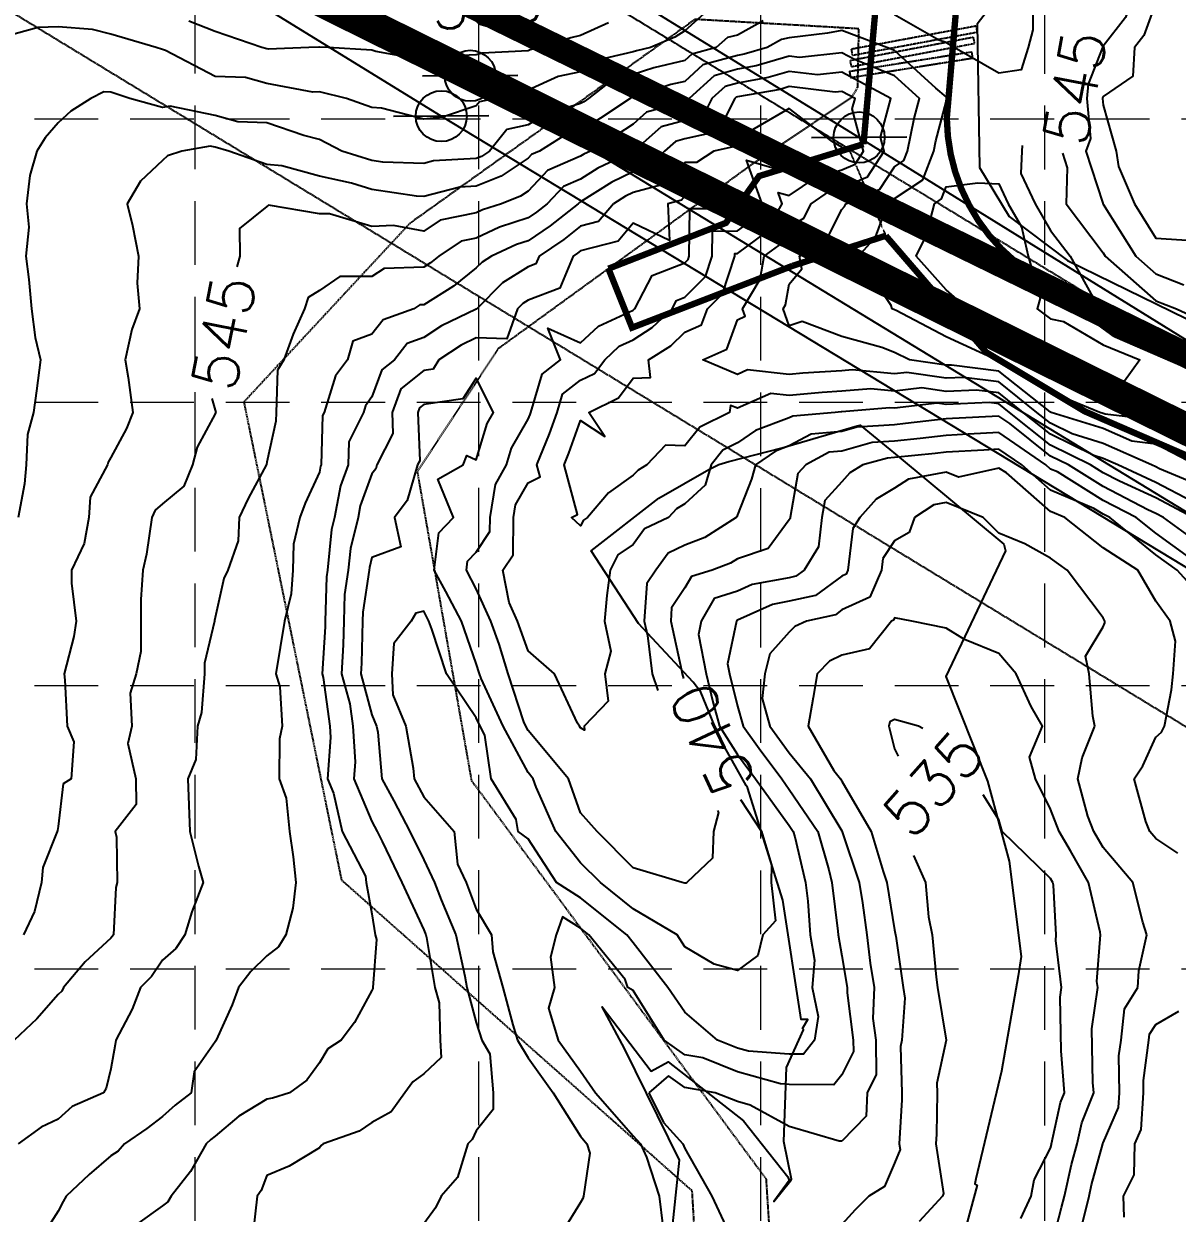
# Model space of a CAD drawing. Header units: inches. Extents: x 8135 to 11700, y -938 to 4760.
# Drawn here: x 8975.4 to 9337.4, y 2723.6 to 3096.9 of the extents above; entities that cross this region are included whole.
import ezdxf
from ezdxf.enums import TextEntityAlignment as Align

# ---------------------------------------------------------------- set-up
doc = ezdxf.new("R2010")
doc.units = ezdxf.units.IN
doc.header["$MEASUREMENT"] = 0
for name, pattern in [('DASHED', [0.75, 0.5, -0.25]), ('DOT2', [0.125, 0, -0.125]), ('HIDDEN', [0.375, 0.25, -0.125]), ('HIDDEN2', [0.1875, 0.125, -0.0625])]:
    doc.linetypes.add(name, pattern=pattern)
for name, color, linetype in [('537-CONTOUR', 6, 'Continuous'), ('EC', 35, 'DASHED'), ('ESMT 982-701', 7, 'HIDDEN'), ('EXCAVATION-LIMITS-W&M', 3, 'DOT2'), ('FINAL-REMEDIATION-2-27-07', 31, 'HIDDEN2'), ('freeze', 7, 'Continuous'), ('GRID', 254, 'HIDDEN'), ('LIMITS OF DISTURBANCE', 1, 'HIDDEN'), ('XCONC', 8, 'Continuous'), ('XELEC', 7, 'DASHED'), ('XEOW', 8, 'HIDDEN'), ('XRCP', 8, 'HIDDEN2')]:
    doc.layers.add(name, color=color, linetype=linetype)
doc.styles.add('Style-simple', font='simple.shx')

# ---------------------------------------------------------------- blocks, each defined once
blk = doc.blocks.new('pp')
at = {"linetype": 'Continuous'}
blk.add_line((1.871, 0), (-1.871, 0), dxfattribs=at)
blk.add_circle((0, 0), 1, dxfattribs=at)

msp = doc.modelspace()

# ---------------------------------------------------------------- linework, layer by layer
at = {"layer": '537-CONTOUR', "elevation": 537, "flags": 128}
msp.add_lwpolyline([(9178.58, 2715.28), (9181.22, 2740.24), (9163.92, 2775.25), (9156.92, 2788.41), (9172.27, 2768.13), (9177.67, 2771.07), (9201.25, 2752.59), (9215.21, 2735.01), (9215.6, 2733.84), (9210.77, 2727.23), (9216.09, 2733.73), (9216.4, 2734.25), (9213.96, 2746.09), (9214.8, 2769.37), (9220.16, 2781.13), (9219.8, 2781.61), (9221.5, 2784.41), (9219.34, 2784.42), (9213.63, 2821.88), (9202.56, 2857.18), (9202.08, 2857.82), (9193.91, 2872.57), (9187.85, 2887.08), (9185.47, 2890.3), (9168.3, 2908.68), (9153.5, 2931.47), (9174.72, 2947.98), (9190.38, 2956.96), (9193.54, 2958.59), (9196.68, 2959.54), (9213.46, 2963.83), (9236.98, 2970.74), (9237.87, 2970.94), (9250.14, 2960.85), (9283.01, 2933.58), (9283.53, 2931.42), (9264.78, 2891.99), (9277.83, 2859.14), (9284.72, 2834.05), (9288.48, 2804.19), (9287.47, 2798.05), (9282.23, 2768.19), (9274.26, 2734.35), (9273.93, 2732.78), (9274.68, 2732.35), (9262.36, 2687.06)], dxfattribs=at)
at = {"layer": 'EC', "color": 35, "linetype": 'Continuous'}
for p, q in [((9261.02, 2945.87, 537), (9254.97, 2941.91, 537)), ((9264.92, 2946.58, 537), (9261.02, 2945.87, 537)), ((9276.47, 2941.91, 537), (9264.92, 2946.58, 537)), ((9254.97, 2941.91, 537), (9253.25, 2937.26, 537)), ((9281.42, 2936.96, 537), (9276.47, 2941.91, 537)), ((9248.67, 2934.6, 537), (9245, 2929.09, 537)), ((9253.25, 2937.26, 537), (9248.67, 2934.6, 537)), ((9289.55, 2933.66, 537), (9281.42, 2936.96, 537)), ((9297.67, 2929.14, 537), (9289.55, 2933.66, 537)), ((9245, 2929.09, 537), (9244.58, 2925.41, 537)), ((9302.92, 2925.41, 537), (9297.67, 2929.14, 537)), ((9244.58, 2925.41, 537), (9240.94, 2916.91, 537)), ((9314.17, 2910.41, 537), (9302.92, 2925.41, 537)), ((9240.94, 2916.91, 537), (9232.17, 2912.91, 537)), ((9232.17, 2912.91, 537), (9230.12, 2911.4, 537)), ((9221.06, 2909.41, 537), (9217.41, 2907.67, 537)), ((9230.12, 2911.4, 537), (9221.06, 2909.41, 537)), ((9314.76, 2909.41, 537), (9314.17, 2910.41, 537)), ((9314.17, 2907.64, 537), (9314.74, 2908.85, 537)), ((9314.74, 2908.85, 537), (9314.76, 2909.41, 537)), ((9215.67, 2905.89, 537), (9209.53, 2899.15, 537)), ((9217.41, 2907.67, 537), (9215.67, 2905.89, 537)), ((9308.67, 2898.41, 537), (9314.17, 2907.64, 537)), ((9209.53, 2899.15, 537), (9208, 2892.91, 537)), ((9309.83, 2892.91, 537), (9308.67, 2898.41, 537)), ((9208, 2892.91, 537), (9207.14, 2885.08, 537)), ((9310.95, 2879.63, 537), (9309.83, 2892.91, 537)), ((9207.14, 2885.08, 537), (9209.56, 2876.41, 537)), ((9311.58, 2876.41, 537), (9310.95, 2879.63, 537)), ((9209.56, 2876.41, 537), (9215.67, 2868.05, 537)), ((9307.55, 2866.53, 537), (9311.58, 2876.41, 537)), ((9215.67, 2868.05, 537), (9222.33, 2859.91, 537)), ((9306.25, 2859.91, 537), (9307.55, 2866.53, 537)), ((9222.33, 2859.91, 537), (9232.17, 2843.57, 537)), ((9309.38, 2848.2, 537), (9306.25, 2859.91, 537)), ((9311.24, 2843.41, 537), (9309.38, 2848.2, 537)), ((9232.17, 2843.57, 537), (9232.27, 2843.41, 537)), ((9232.27, 2843.41, 537), (9232.3, 2843.29, 537)), ((9232.3, 2843.29, 537), (9237.56, 2827.41, 537)), ((9314.17, 2838.39, 537), (9311.24, 2843.41, 537)), ((9323.53, 2827.41, 537), (9314.17, 2838.39, 537)), ((9237.56, 2827.41, 537), (9238.61, 2820.98, 537)), ((9326.66, 2814.93, 537), (9323.53, 2827.41, 537)), ((9238.61, 2820.98, 537), (9239.98, 2810.91, 537)), ((9327.9, 2810.91, 537), (9326.66, 2814.93, 537)), ((9239.98, 2810.91, 537), (9241.04, 2802.05, 537)), ((9325.41, 2799.67, 537), (9327.9, 2810.91, 537)), ((9241.04, 2802.05, 537), (9242.33, 2794.41, 537)), ((9325.05, 2794.41, 537), (9325.41, 2799.67, 537)), ((9242.33, 2794.41, 537), (9241.93, 2784.66, 537)), ((9320.88, 2787.7, 537), (9325.05, 2794.41, 537)), ((9241.93, 2784.66, 537), (9242.8, 2777.91, 537)), ((9319.79, 2777.91, 537), (9320.88, 2787.7, 537)), ((9242.8, 2777.91, 537), (9242.98, 2767.1, 537)), ((9319.11, 2772.98, 537), (9319.79, 2777.91, 537)), ((9319.32, 2761.41, 537), (9319.11, 2772.98, 537)), ((9177.72, 2766.69, 537), (9171.62, 2761.41, 537)), ((9182.92, 2763.05, 537), (9177.72, 2766.69, 537)), ((9242.98, 2767.1, 537), (9240.15, 2761.41, 537)), ((9192.35, 2761.41, 537), (9182.92, 2763.05, 537)), ((9171.62, 2761.41, 537), (9176.15, 2752.08, 537)), ((9199.42, 2758.67, 537), (9192.35, 2761.41, 537)), ((9203.4, 2757.49, 537), (9199.42, 2758.67, 537)), ((9240.15, 2761.41, 537), (9239.76, 2754.06, 537)), ((9318.99, 2756.74, 537), (9319.32, 2761.41, 537)), ((9215.67, 2750.79, 537), (9203.4, 2757.49, 537)), ((9314.17, 2745.64, 537), (9318.99, 2756.74, 537)), ((9176.15, 2752.08, 537), (9182.26, 2745.41, 537)), ((9239.76, 2754.06, 537), (9232.17, 2746.23, 537)), ((9231.32, 2746.24, 537), (9215.67, 2750.79, 537)), ((9182.26, 2745.41, 537), (9182.92, 2743.94, 537)), ((9182.92, 2743.94, 537), (9191.34, 2728.91, 537)), ((9232.17, 2746.23, 537), (9231.32, 2746.24, 537)), ((9310.57, 2732.51, 537), (9314.09, 2745.41, 537)), ((9314.09, 2745.41, 537), (9314.11, 2745.47, 537)), ((9314.11, 2745.47, 537), (9314.17, 2745.64, 537)), ((9309.76, 2728.91, 537), (9310.57, 2732.51, 537)), ((9191.34, 2728.91, 537), (9198.8, 2713.03, 537)), ((9307.39, 2719.2, 537), (9309.76, 2728.91, 537))]:
    msp.add_line(p, q, dxfattribs=at)
at = {"layer": 'EC', "color": 35, "linetype": 'Continuous', "flags": 128}
for points, elevation in [([(9338.15, 3122.41), (9336.01, 3117), (9330.67, 3115.57), (9326.43, 3110.15), (9323.78, 3105.91), (9321.23, 3098.86), (9314.17, 3089.8), (9313.99, 3089.6), (9313.99, 3089.41), (9309.49, 3077.96), (9309.11, 3073.41), (9310.26, 3060.82), (9308.7, 3056.91), (9314.06, 3040.52), (9314.06, 3040.41), (9314.17, 3040.26), (9324.44, 3023.91), (9330.67, 3018.41), (9339.48, 3014.97)], 544), ([(9292.16, 3105.91), (9292.16, 3095.01), (9290.66, 3089.41), (9288.49, 3082.45), (9281.42, 3081.41), (9267.44, 3089.41), (9264.92, 3091.04), (9262.6, 3091.77), (9248.67, 3099.64)], 547), ([(9344.47, 3108.4), (9335.14, 3105.91), (9333, 3103.55), (9330.67, 3103.55), (9326.92, 3093.17), (9323.99, 3089.41), (9323.48, 3080.39), (9314.17, 3074.04), (9313.99, 3073.59), (9313.98, 3073.41), (9314.17, 3071.28), (9318.3, 3056.91), (9318.96, 3052.12), (9324.07, 3040.41), (9330.67, 3029.63), (9342.08, 3028.83)], 543), ([(9188.89, 3099.94), (9182.92, 3094.68), (9179.69, 3092.69), (9172.09, 3089.41), (9167.7, 3088.4), (9166.67, 3088.07), (9154.48, 3085.24), (9150.17, 3081.83), (9143.1, 3080.27), (9133.67, 3076.01), (9131.17, 3075.88), (9123.33, 3073.41), (9118.45, 3072.37), (9117.42, 3071.08), (9106.77, 3067.57), (9100.92, 3066.94), (9087.67, 3070.37), (9084.67, 3070.59), (9076.71, 3073.41), (9068.17, 3075.52), (9066.09, 3075.43), (9051.67, 3078.09), (9045.02, 3079.96), (9035.42, 3080.31), (9019.91, 3088.45), (9018.92, 3088.84), (9016.89, 3089.41), (9002.67, 3093.58), (8996.99, 3095.09), (8986.17, 3095.91), (8979.87, 3095.72), (8969.67, 3092.83)], 548), ([(9207.43, 3097.78), (9199.42, 3093.31), (9196.26, 3092.58), (9192.67, 3089.41), (9185.08, 3087.32), (9182.92, 3085.34), (9173.1, 3083.08), (9166.67, 3080.99), (9160.37, 3079.52), (9152.66, 3073.41), (9151.16, 3072.42), (9150.17, 3071.81), (9138.77, 3068.32), (9133.67, 3065.16), (9126.95, 3063.73), (9121.56, 3056.91), (9119.08, 3055.23), (9117.42, 3054.58), (9104.03, 3053.81), (9100.92, 3052.99), (9088.05, 3053.48), (9084.67, 3053.99), (9075.25, 3056.91), (9068.17, 3060.54), (9063.29, 3061.8), (9051.67, 3065.83), (9042.6, 3066.12), (9035.42, 3068.11), (9021.32, 3071.02), (9018.92, 3070.61), (9008.63, 3073.41), (9002.67, 3075.37), (9000.54, 3075.48), (8996.42, 3073.41), (8990.13, 3069.45), (8986.17, 3065.79), (8982.05, 3061.04), (8979.51, 3056.91), (8977.31, 3049.28), (8976.27, 3040.41), (8977.01, 3033.08), (8976.07, 3023.91), (8976.97, 3016.62), (8977.75, 3007.41), (8978.93, 2998.43), (8980.67, 2991.41), (8979.41, 2981.67), (8978.39, 2974.91), (8976.57, 2968.01), (8976.12, 2958.41), (8975.57, 2952.52), (8973.59, 2941.91)], 547), ([(9346.92, 2966.66), (9335.69, 2969.82), (9330.67, 2972.45), (9314.77, 2974.32), (9314.17, 2974.58), (9313.1, 2974.91), (9297.67, 2981.25), (9281.89, 2990.93), (9281.42, 2991.31), (9280.61, 2991.41), (9264.92, 2998.66), (9249.22, 3006.88), (9248.67, 3007.14), (9247.99, 3007.41), (9247.61, 3008.47), (9237.43, 3023.91), (9242.69, 3029.89), (9246.56, 3040.41), (9248.05, 3041.04), (9248.67, 3042), (9257.54, 3047.91), (9261.05, 3056.91), (9261.7, 3060.18), (9264.92, 3072.42), (9266.02, 3072.31), (9265.86, 3073.41), (9264.92, 3073.92), (9261.67, 3076.61), (9248.67, 3088.46), (9246.32, 3089.41), (9232.17, 3094.76), (9227.66, 3093.93), (9215.67, 3092.44), (9213.2, 3091.93), (9208.69, 3089.41), (9201.55, 3087.31), (9199.42, 3086.94), (9188.56, 3083.94), (9182.92, 3078.79), (9178.5, 3077.77), (9166.67, 3073.91), (9166.26, 3073.81), (9165.76, 3073.41), (9156.37, 3067.22), (9150.17, 3063.39), (9145.21, 3061.87), (9137.21, 3056.91), (9134.73, 3055.86), (9133.67, 3054.73), (9125.21, 3049), (9117.42, 3045.94), (9112.2, 3045.64), (9100.92, 3042.68), (9098.6, 3042.77), (9084.67, 3044.88), (9078.21, 3046.88), (9068.17, 3049.07), (9056.33, 3052.26), (9051.67, 3052.75), (9039.76, 3056.91), (9035.42, 3058.11), (9033.91, 3058.42), (9025, 3056.91), (9020.44, 3055.39), (9018.92, 3053.95), (9011.99, 3047.45), (9007.86, 3040.41), (9009.45, 3033.54), (9011.34, 3023.91), (9010.97, 3015.48), (9011.74, 3007.41), (9009.31, 3000.88), (9007.16, 2991.41), (9008.09, 2985.91), (9009.64, 2974.91), (9007.67, 2969.83), (9002.67, 2960.77), (9001.84, 2959.25), (9001.66, 2958.41), (8996.24, 2948.35), (8995.83, 2941.91), (8994.35, 2933.73), (8990.35, 2925.41), (8990.35, 2921.36), (8991.8, 2909.41), (8991.06, 2904.53), (8988.08, 2892.91), (8988.21, 2890.88), (8988.96, 2876.41), (8991.05, 2871.54), (8990.2, 2859.91), (8987.78, 2858.31), (8986.17, 2844.91), (8985.94, 2843.65), (8985.84, 2843.41), (8981.39, 2832.05), (8980.94, 2827.41), (8978.77, 2818.31), (8975.28, 2810.91)], 546), ([(9158.95, 3097.14), (9150.17, 3093.15), (9147.12, 3092.46), (9137.45, 3089.41), (9134.37, 3088.73), (9133.67, 3088.42), (9119.22, 3087.65), (9117.42, 3087.08), (9103.98, 3086.45), (9100.92, 3085.41), (9085.92, 3088.18), (9084.67, 3088.53), (9070.92, 3089.41), (9068.17, 3089.53), (9068.04, 3089.55), (9064.87, 3089.41), (9052.23, 3088.87), (9051.67, 3088.97), (9050.13, 3089.41), (9035.42, 3094.43), (9027.17, 3097.66)], 549), ([(9343.22, 2958.41), (9330.67, 2964.98), (9323.23, 2965.86), (9314.17, 2969.87), (9297.83, 2974.91), (9297.67, 2974.97), (9297.52, 2975.07), (9281.42, 2987.88), (9266.57, 2989.76), (9264.92, 2989.69), (9253.36, 2991.41), (9248.67, 2993.7), (9244.72, 2995.24), (9232.17, 2998.77), (9219.73, 3003.48), (9215.67, 3002.08), (9213.76, 3007.41), (9214.47, 3008.63), (9215.67, 3015.14), (9219.63, 3019.96), (9218.86, 3023.91), (9227.21, 3028.87), (9232.17, 3038.55), (9233.04, 3039.54), (9233.36, 3040.41), (9244.13, 3044.96), (9248.67, 3051.94), (9251.63, 3053.91), (9252.8, 3056.91), (9254.85, 3067.14), (9256.5, 3073.41), (9248.67, 3080.54), (9236.09, 3085.61), (9232.17, 3087.72), (9218.87, 3086.31), (9215.67, 3086.69), (9205.29, 3083.64), (9199.42, 3082.6), (9192.04, 3080.57), (9184.22, 3073.41), (9183.78, 3072.55), (9182.92, 3072.36), (9170.88, 3069.14), (9166.67, 3065.38), (9161.57, 3062.01), (9153.31, 3056.91), (9151.18, 3055.91), (9150.17, 3055.27), (9139.74, 3050.84), (9133.67, 3044.35), (9131.34, 3042.78), (9125.33, 3040.41), (9119.35, 3038.46), (9117.42, 3037.55), (9106.07, 3035.26), (9100.92, 3031.77), (9091.47, 3033.51), (9084.67, 3033.22), (9071.39, 3037.19), (9068.17, 3037.19), (9052.16, 3039.92), (9051.67, 3039.52), (9043.06, 3032.66), (9043.19, 3023.91), (9042.25, 3020.56)], 545), ([(9346.92, 2950.88), (9331.88, 2957.19), (9330.67, 2957.83), (9329.4, 2958.41), (9314.17, 2965.15), (9304.42, 2968.16), (9297.67, 2971.51), (9293.41, 2974.91), (9281.42, 2984.45), (9270.5, 2985.83), (9264.92, 2985.6), (9252.6, 2987.43), (9248.67, 2986.96), (9235.37, 2988.22), (9232.17, 2987.94), (9219.91, 2987.18), (9215.67, 2986.79), (9202.56, 2988.23), (9199.42, 2986.83), (9188.51, 2991.41), (9196.03, 2994.7), (9199.42, 3003.92), (9201.8, 3005.07), (9200.96, 3007.41), (9206.47, 3016.76), (9207.79, 3023.91), (9212.34, 3027.3), (9215.67, 3033.16), (9220.22, 3035.87), (9222.55, 3040.41), (9228.27, 3044.31), (9232.17, 3045.48), (9240.21, 3048.88), (9245.44, 3056.91), (9244.26, 3061.32), (9247.55, 3073.41), (9232.17, 3081.68), (9224.49, 3080.87), (9215.67, 3081.91), (9209.02, 3079.96), (9199.42, 3078.27), (9195.53, 3077.19), (9191.39, 3073.41), (9188.55, 3067.78), (9182.92, 3066.55), (9175.41, 3064.54), (9166.87, 3056.91), (9166.77, 3056.81), (9166.67, 3056.78), (9155.54, 3051.54), (9150.17, 3048.12), (9144.76, 3045.83), (9139.69, 3040.41), (9136.34, 3037.75), (9133.67, 3035.96), (9124.69, 3033.03), (9117.42, 3029.62), (9112.67, 3028.66), (9105.66, 3023.91), (9103.02, 3021.81), (9100.92, 3020.49), (9088.48, 3020.04), (9084.67, 3017.54), (9074.55, 3017.54), (9068.17, 3013.12), (9064.6, 3010.99), (9063.53, 3007.41), (9059.92, 2999.41), (9057.01, 2991.41), (9054.97, 2988.11), (9054.6, 2974.91), (9054.45, 2972.14), (9051.67, 2959.24), (9051.52, 2958.57), (9045.78, 2947.9), (9042.96, 2941.91), (9042.65, 2934.58), (9039.41, 2925.41), (9038.13, 2922.74), (9035.42, 2910.55), (9035.2, 2909.63), (9035.19, 2909.41), (9032.12, 2896.21), (9032.12, 2892.91), (9031.12, 2880.71), (9029.92, 2876.41), (9029.35, 2865.99), (9026.87, 2859.91), (9027.48, 2843.41), (9030.19, 2832.48), (9031.66, 2827.41), (9028.11, 2818.22), (9025.96, 2810.91), (9023.13, 2806.7), (9018.92, 2802.97), (9015.48, 2797.91), (9012.03, 2794.41), (9009.39, 2787.6), (9004.3, 2777.91), (9004.07, 2776.5), (9002.67, 2768.91), (9001.25, 2762.83), (9000.38, 2761.41), (8990.58, 2757.13), (8986.17, 2753.14), (8980.86, 2750.57), (8973.58, 2745.41)], 544), ([(9341.91, 2947), (9330.67, 2952.96), (9318.75, 2958.41), (9314.17, 2960.44), (9311.24, 2961.34), (9297.67, 2968.07), (9289.1, 2974.91), (9281.42, 2981.02), (9274.43, 2981.9), (9264.92, 2981.5), (9257.32, 2982.63), (9248.67, 2981.61), (9241.28, 2982.3), (9232.17, 2981.52), (9225.95, 2981.14), (9215.67, 2980.19), (9209.84, 2980.83), (9199.42, 2976.19), (9197.22, 2977.11), (9196.85, 2974.91), (9187.61, 2970.23), (9182.92, 2964.4), (9176.79, 2964.64), (9170.9, 2958.41), (9168.24, 2956.82), (9166.67, 2955.16), (9158.94, 2949.65), (9152.34, 2941.91), (9151.04, 2941.05), (9150.17, 2939.27), (9147.3, 2941.91), (9149.23, 2942.85), (9145.02, 2958.41), (9146.51, 2962.08), (9150.17, 2972.35), (9157.74, 2967.35), (9152.7, 2974.91), (9162.06, 2979.53), (9166.67, 2985.62), (9172.15, 2985.85), (9171.51, 2991.41), (9178.43, 2995.84), (9182.92, 3000.08), (9188.13, 3002.36), (9190, 3007.41), (9194.69, 3012.14), (9198.57, 3023.91), (9198.58, 3024.76), (9199.42, 3024.76), (9208.31, 3031.38), (9213.45, 3040.41), (9212.19, 3043.95), (9215.67, 3042.93), (9223.99, 3048.6), (9232.17, 3051.06), (9236.29, 3052.8), (9238.97, 3056.91), (9235.44, 3070.15), (9236.33, 3073.41), (9232.17, 3075.64), (9230.1, 3075.42), (9215.67, 3077.14), (9212.76, 3076.28), (9199.42, 3073.93), (9199.01, 3073.82), (9198.56, 3073.41), (9193.32, 3063.01), (9182.92, 3060.74), (9179.94, 3059.94), (9176.54, 3056.91), (9171.79, 3051.72), (9166.67, 3050.36), (9159.91, 3047.18), (9150.17, 3040.98), (9149.77, 3040.81), (9149.4, 3040.41), (9140.64, 3033.45), (9133.67, 3028.79), (9130.04, 3027.6), (9122.16, 3023.91), (9119.22, 3022.09), (9117.42, 3020.27), (9110.26, 3014.57), (9100.92, 3008.71), (9099.69, 3008.66), (9097.79, 3007.41), (9088.15, 3003.99), (9084.67, 2999.5), (9078.66, 2997.24), (9077, 2991.41), (9073.24, 2986.35), (9069.65, 2974.91), (9069.16, 2973.92), (9068.68, 2958.41), (9068.55, 2958.04), (9068.17, 2956.11), (9063.69, 2946.4), (9062.07, 2941.91), (9059.99, 2933.59), (9059.79, 2925.41), (9059.35, 2917.97), (9057.23, 2909.41), (9054.53, 2892.91), (9055.8, 2888.79), (9056.45, 2876.41), (9055.66, 2872.42), (9055.52, 2859.91), (9057.75, 2853.83), (9058.75, 2843.41), (9059.92, 2835.41), (9060.75, 2827.41), (9059.8, 2819.28), (9057.59, 2810.91), (9055.36, 2807.22), (9051.67, 2804.38), (9046.66, 2799.5), (9042.78, 2794.41), (9040.77, 2788.99), (9035.75, 2777.91), (9035.61, 2777.72), (9035.42, 2777.38), (9028.91, 2767.92), (9027.92, 2761.41), (9022.94, 2757.52), (9018.92, 2753.93), (9014.03, 2750.23), (9007.03, 2745.41), (9005, 2743.05), (9002.67, 2741.6), (8995.86, 2735.73), (8988.69, 2728.91), (8987.79, 2727.3), (8986.17, 2724.27), (8981.6, 2716.98)], 543), ([(9342.33, 2941.91), (9330.67, 2948.09), (9319.29, 2953.3), (9314.17, 2955.95), (9310.22, 2958.41), (9297.67, 2964.63), (9284.79, 2974.91), (9281.42, 2977.59), (9278.36, 2977.97), (9264.92, 2977.41), (9262.04, 2977.84), (9248.67, 2976.25), (9247.2, 2976.39), (9232.17, 2975.1), (9231.99, 2975.09), (9230.02, 2974.91), (9216.81, 2973.77), (9215.67, 2973.15), (9205.01, 2969.24), (9199.42, 2965.36), (9194.81, 2963.02), (9191.11, 2958.41), (9189.22, 2952.11), (9182.92, 2946.18), (9180.28, 2944.6), (9177.74, 2941.91), (9170.18, 2938.35), (9166.67, 2933.48), (9161.82, 2930.26), (9159.47, 2925.41), (9158.42, 2917.41), (9157.65, 2909.41), (9159.6, 2899.98), (9157.81, 2892.91), (9158.84, 2884.24), (9151.27, 2876.41), (9151.4, 2875.19), (9150.17, 2875.92), (9149.82, 2876.41), (9149.17, 2877.41), (9141.92, 2892.91), (9133.67, 2900.11), (9130.32, 2909.41), (9127.71, 2915.28), (9125.79, 2925.41), (9128.96, 2930.2), (9129.12, 2941.91), (9129.75, 2945.89), (9133.67, 2952.79), (9137.45, 2954.64), (9136.42, 2958.41), (9140.4, 2968.19), (9142.79, 2974.91), (9144.5, 2980.58), (9150.17, 2984.97), (9154.49, 2987.1), (9157.76, 2991.41), (9162.3, 2995.65), (9166.67, 2997.68), (9172.67, 3001.51), (9178.92, 3007.41), (9180.31, 3010.07), (9182.92, 3011.08), (9189.32, 3017.51), (9191.42, 3023.91), (9191.53, 3031.81), (9199.42, 3031.84), (9204.29, 3035.47), (9207.11, 3040.41), (9202.22, 3054.08), (9215.67, 3050.14), (9219.7, 3052.88), (9232.17, 3056.63), (9232.37, 3056.71), (9232.5, 3056.91), (9232.17, 3058.12), (9229.12, 3059.97), (9215.67, 3070.28), (9199.42, 3060.89), (9198.09, 3058.25), (9191.97, 3056.91), (9186.54, 3053.29), (9182.92, 3053.31), (9176.81, 3046.62), (9166.67, 3043.94), (9164.27, 3042.81), (9160.5, 3040.41), (9155.82, 3034.77), (9150.17, 3033.32), (9144.93, 3029.15), (9137.1, 3023.91), (9136.1, 3021.49), (9133.67, 3020.57), (9125.61, 3015.6), (9117.55, 3007.41), (9117.52, 3007.32), (9117.42, 3007.32), (9106.47, 3002.04), (9100.92, 2998.4), (9095.71, 2996.55), (9091.73, 2991.41), (9087.79, 2988.24), (9084.67, 2979.75), (9082.61, 2976.97), (9081.97, 2974.91), (9077.41, 2965.67), (9077.19, 2958.41), (9074.77, 2951.81), (9072.86, 2941.91), (9071.94, 2938.14), (9070.67, 2925.41), (9070.35, 2923.3), (9069.99, 2909.41), (9069.94, 2907.64), (9069.02, 2892.91), (9069.34, 2891.74), (9071.47, 2876.41), (9071.7, 2872.88), (9070.73, 2859.91), (9072.62, 2855.46), (9075.31, 2843.41), (9082.64, 2829.38), (9082.86, 2827.41), (9084.67, 2817.51), (9085.66, 2810.91), (9086.05, 2809.52), (9084.92, 2794.41), (9084.94, 2794.14), (9084.67, 2793.49), (9079.17, 2783.41), (9075, 2777.91), (9070.85, 2775.23), (9068.17, 2770.84), (9064.23, 2765.35), (9058.75, 2761.41), (9053.47, 2759.66), (9051.67, 2759.39), (9042.86, 2754.09), (9035.42, 2747.75), (9034.09, 2746.71), (9032.64, 2745.41), (9027.69, 2736.64), (9021.59, 2728.91), (9020.64, 2727.19), (9018.92, 2725.96), (9011.14, 2720.32)], 542), ([(9288.75, 3058.65), (9288.61, 3056.91), (9288.32, 3049.91), (9292.85, 3040.41), (9297.67, 3032.01), (9303.81, 3023.91), (9311.42, 3010.16), (9312.28, 3007.41), (9314.17, 3006.29), (9316.17, 3005.48), (9330.67, 2999.94), (9343.9, 2994.39)], 546), ([(9301.42, 3056.23), (9302.91, 3051.67), (9302.6, 3040.41), (9314.17, 3024.98), (9314.85, 3023.91), (9330.67, 3009.95), (9337.17, 3007.41), (9346.92, 3002.94)], 545), ([(9193.1, 2850), (9193.48, 2849.35), (9191.87, 2843.41), (9191.58, 2835.02), (9183.47, 2827.41), (9183.14, 2827.19), (9182.92, 2827.22), (9182.02, 2827.41), (9166.67, 2832.02), (9155.31, 2843.41), (9150.17, 2849.22), (9146.32, 2859.91), (9133.67, 2875.09), (9132.96, 2876.41), (9132.33, 2877.77), (9127.45, 2892.91), (9124.56, 2902.17), (9121.95, 2909.41), (9117.42, 2919.57), (9114.31, 2925.41), (9114.64, 2928.19), (9117.42, 2931.09), (9121.7, 2937.56), (9121.76, 2941.91), (9123.43, 2952.31), (9126.9, 2958.41), (9128.49, 2963.68), (9133.67, 2972.79), (9134.29, 2974.3), (9134.5, 2974.91), (9138.13, 2986.95), (9143.9, 2991.41), (9139.89, 3001.38), (9150.17, 2996.74), (9155.78, 3001.97), (9166.67, 3007.04), (9166.9, 3007.18), (9167.15, 3007.41), (9172.6, 3017.89), (9182.92, 3021.86), (9183.95, 3022.89), (9184.28, 3023.91), (9184.48, 3038.86), (9199.42, 3038.92), (9200.27, 3039.55), (9200.76, 3040.41), (9199.42, 3044.14), (9197.19, 3042.65), (9182.92, 3042.74), (9181.82, 3041.53), (9177.59, 3040.41), (9178.1, 3028.81), (9166.67, 3034.32), (9161.95, 3028.63), (9150.17, 3025.61), (9149.23, 3024.86), (9147.82, 3023.91), (9143.67, 3013.92), (9133.67, 3010.13), (9132.01, 3009.1), (9130.35, 3007.41), (9127.02, 2997.96), (9117.42, 2998.28), (9112.69, 2996), (9105.7, 2991.41), (9103.83, 2988.5), (9100.92, 2988.09), (9093.68, 2982.26), (9090.98, 2974.91), (9091.24, 2968.24), (9086.21, 2958.41), (9085.86, 2957.21), (9084.67, 2955.62), (9081, 2945.58), (9080.29, 2941.91), (9077.92, 2932.17), (9077.25, 2925.41), (9076.08, 2917.74), (9075.87, 2909.41), (9075.65, 2901.93), (9075.09, 2892.91), (9077.67, 2883.41), (9078.65, 2876.41), (9079.38, 2865.21), (9078.98, 2859.91), (9084.67, 2846.52), (9086.31, 2843.41), (9087.85, 2840.29), (9094.09, 2827.41), (9100.92, 2812.49), (9101.58, 2810.91), (9101.77, 2810.07), (9104.42, 2794.41), (9105.74, 2789.6), (9106.11, 2777.91), (9106.38, 2772.46), (9100.92, 2767.36), (9097.52, 2764.87), (9094.97, 2761.41), (9090.73, 2755.45), (9084.67, 2752.06), (9080.66, 2749.3), (9069.31, 2745.41), (9068.75, 2744.83), (9068.17, 2744.09), (9058.69, 2738.4), (9051.67, 2735.39), (9049.87, 2730.74), (9048.64, 2728.91), (9047.24, 2716.91)], 541), ([(9200.38, 2853.43), (9206.98, 2843.41), (9210.11, 2832.89), (9210.01, 2827.41), (9211.32, 2815.33), (9207.39, 2810.91), (9205.77, 2804.46), (9199.42, 2799.76), (9192.09, 2801.74), (9182.92, 2807.22), (9180.44, 2810.91), (9166.67, 2819.16), (9156.38, 2827.41), (9150.17, 2833.52), (9142.36, 2843.41), (9136.25, 2857.33), (9135.32, 2859.91), (9133.67, 2861.89), (9125.8, 2876.41), (9118.9, 2891.41), (9118.42, 2892.91), (9117.42, 2896.09), (9112.74, 2909.41), (9107.82, 2918.73), (9104.24, 2925.41), (9105.68, 2937.16), (9110.23, 2941.91), (9105.34, 2953.99), (9113.3, 2958.41), (9114.48, 2961.36), (9117.42, 2960.06), (9120.86, 2971.42), (9122.84, 2974.91), (9117.42, 2985.67), (9113.21, 2979.13), (9100.92, 2977.37), (9099.57, 2976.29), (9099.06, 2974.91), (9099.66, 2959.69), (9099.01, 2958.41), (9095.7, 2947.21), (9091.76, 2941.91), (9093.68, 2932.77), (9084.67, 2929.38), (9083.9, 2926.19), (9083.82, 2925.41), (9081.81, 2912.19), (9081.74, 2909.41), (9081.36, 2896.22), (9081.16, 2892.91), (9084.67, 2879.98), (9086.14, 2876.41), (9086.46, 2874.6), (9087.8, 2859.91), (9091.48, 2853), (9096.53, 2843.41), (9100.92, 2834.48), (9104.3, 2827.41), (9106.37, 2821.96), (9110.96, 2810.91), (9113.81, 2798.02), (9114.42, 2794.41), (9117.42, 2783.41), (9119.12, 2777.91), (9121.63, 2773.64), (9122.76, 2761.41), (9122.76, 2756.16), (9117.42, 2749.41), (9116.07, 2746.73), (9114.74, 2745.41), (9111.53, 2734.8), (9106.42, 2728.91), (9104.59, 2725.24), (9100.92, 2720.23)], 540), ([(9034.41, 2979.3), (9035.42, 2975.66), (9035.62, 2974.91), (9035.58, 2974.75), (9035.42, 2974.45), (9029.82, 2964.02), (9028.29, 2958.41), (9025.58, 2951.75), (9018.92, 2946.17), (9016.6, 2944.27), (9015.55, 2941.91), (9013.94, 2930.47), (9012.74, 2925.41), (9012.08, 2916.15), (9012.08, 2899.86), (9010.67, 2892.91), (9008.74, 2886.75), (9009.32, 2876.41), (9007.99, 2871.01), (9010.52, 2859.91), (9010.63, 2851.84), (9004.11, 2843.41), (9004.48, 2841.63), (9004.71, 2827.41), (9004.26, 2825.8), (9003.51, 2810.91), (9003.17, 2810.41), (9002.67, 2809.91), (8994.62, 2802.47), (8987.85, 2794.41), (8987.32, 2793.27), (8986.17, 2792.27), (8979.49, 2784.6), (8972.33, 2777.91)], 545), ([(9346.92, 2931.93), (9333.15, 2941.91), (9330.67, 2943.22), (9328.25, 2944.33), (9314.17, 2951.63), (9303.29, 2958.41), (9297.67, 2961.19), (9284.9, 2971.39), (9281.42, 2973.77), (9266.85, 2972.98), (9264.92, 2972.87), (9252.15, 2971.38), (9248.67, 2971.04), (9236.85, 2970.23), (9232.17, 2968.92), (9222.5, 2968.08), (9215.67, 2964.38), (9211.36, 2962.79), (9205.05, 2958.41), (9203.82, 2953.94), (9199.42, 2942.78), (9199.22, 2942.11), (9199.01, 2941.91), (9189.2, 2935.63), (9182.92, 2933.27), (9177.63, 2930.78), (9173.77, 2925.41), (9170.95, 2921.2), (9170.16, 2909.41), (9171.16, 2904.85), (9172.65, 2892.91), (9174.44, 2887.64)], 541), ([(9346.74, 2925.41), (9330.67, 2936.99), (9324.59, 2941.91), (9314.17, 2947.31), (9299.85, 2956.23), (9297.67, 2957.14), (9296.23, 2958.41), (9281.42, 2968.56), (9271.79, 2968.04), (9264.92, 2967.63), (9256.78, 2966.68), (9248.67, 2965.89), (9241.68, 2965.41), (9232.17, 2962.74), (9228.19, 2962.39), (9220.85, 2958.41), (9218.37, 2955.72), (9215.97, 2941.91), (9215.94, 2941.64), (9215.67, 2941.21), (9209.02, 2932.17), (9199.42, 2928.97), (9197.25, 2927.58), (9191.47, 2925.41), (9184.99, 2923.41), (9182.92, 2919.82), (9178.73, 2913.54), (9178.45, 2909.41), (9181.86, 2894), (9181.99, 2892.91), (9182.49, 2891.43)], 540), ([(9346.92, 2914.95), (9337.4, 2925.41), (9330.67, 2930.26), (9316.26, 2941.91), (9314.17, 2942.99), (9311.31, 2944.77), (9297.67, 2950.46), (9288.64, 2958.41), (9281.42, 2963.36), (9276.73, 2963.1), (9264.92, 2962.39), (9261.41, 2961.98), (9248.67, 2960.73), (9246.5, 2960.58), (9238.77, 2958.41), (9234.66, 2955.92), (9232.17, 2953.14), (9226.79, 2947.3), (9225.85, 2941.91), (9224.86, 2932.72), (9220.31, 2925.41), (9217.67, 2923.48), (9215.67, 2923.04), (9204.04, 2920.87), (9199.42, 2918.77), (9192.1, 2916.51), (9188.02, 2909.41), (9187.14, 2905.19), (9189.55, 2892.91), (9191.71, 2884.12), (9193.73, 2876.41), (9199.42, 2867.54), (9205.03, 2859.91), (9215.67, 2845.23), (9216.9, 2843.41), (9217.39, 2841.75), (9220.79, 2827.41), (9221.52, 2821.56), (9222.2, 2810.91), (9223.6, 2802.98), (9222.81, 2794.41), (9224.74, 2785.34), (9223.58, 2777.91), (9220.09, 2773.5), (9215.67, 2773.52), (9202.86, 2774.43), (9199.42, 2775.38), (9193.12, 2777.91), (9182.92, 2786.72), (9177.51, 2794.41), (9166.67, 2808.43), (9164.66, 2810.91), (9150.17, 2822.61), (9142.54, 2827.41), (9133.67, 2841.06), (9130.55, 2843.41), (9129.98, 2847.16), (9122.07, 2859.91), (9120.13, 2873.66), (9118.64, 2876.41), (9117.42, 2879.06), (9108.07, 2892.91), (9103.44, 2906.9), (9102.55, 2909.41), (9100.92, 2912.49), (9098.4, 2911.9), (9096.98, 2909.41), (9091.56, 2902.42), (9090.88, 2892.91), (9091.24, 2886.25), (9095.26, 2876.41), (9097.59, 2863.3), (9097.9, 2859.91), (9100.92, 2854.22), (9110.42, 2843.41), (9111.49, 2833.16), (9114.24, 2827.41), (9117.42, 2819.03), (9122.18, 2810.91), (9122.62, 2805.64), (9125.79, 2794.41), (9128.91, 2782.74), (9130.4, 2777.91), (9133.67, 2772.35), (9141.51, 2761.41), (9150.17, 2747.79), (9152.11, 2745.41), (9153.1, 2742.48), (9151.09, 2728.91), (9150.83, 2728.25), (9150.17, 2726.93), (9144.59, 2717.99)], 539), ([(9337.64, 2836.55), (9330.67, 2841.16), (9328.86, 2843.41), (9327.58, 2846.5), (9323.92, 2859.91), (9326.62, 2863.96), (9330.67, 2873.01), (9332.45, 2874.61), (9333.45, 2876.41), (9335.65, 2887.86), (9336.21, 2892.91), (9336.9, 2903.09), (9335.24, 2909.41), (9330.67, 2915.67), (9325.11, 2925.41), (9314.17, 2932.39), (9302.16, 2941.91), (9297.67, 2943.78), (9283.89, 2955.91), (9281.42, 2957.43), (9268.77, 2954.57), (9264.92, 2956.12), (9253.06, 2953.96), (9248.67, 2951.09), (9242.95, 2947.63), (9237.83, 2941.91), (9235.57, 2938.52), (9234.07, 2925.41), (9233.51, 2924.11), (9232.17, 2923.5), (9223.89, 2917.44), (9215.67, 2915.63), (9210.36, 2914.64), (9199.42, 2909.68), (9199.21, 2909.62), (9199.09, 2909.41), (9196.31, 2896.03), (9196.92, 2892.91), (9199.42, 2882.71), (9201.18, 2876.41), (9206.25, 2869.48), (9213.28, 2859.91), (9215.67, 2856.61), (9224.58, 2843.41), (9228.1, 2831.36), (9229.04, 2827.41), (9230.95, 2812.14), (9231.03, 2810.91), (9232.17, 2804.41), (9233.87, 2794.41), (9233.8, 2792.78), (9235.72, 2777.91), (9235.78, 2774.31), (9232.17, 2767.05), (9229.68, 2763.9), (9215.67, 2763.99), (9212.95, 2764.18), (9199.42, 2767.95), (9188.51, 2772.33), (9182.92, 2773.3), (9176.34, 2777.91), (9166.67, 2793.47), (9164.94, 2794.41), (9164.14, 2796.95), (9152.79, 2810.91), (9150.17, 2813.02), (9144.5, 2816.58), (9142.45, 2810.91), (9140.67, 2803.92), (9141.92, 2794.41), (9140.12, 2787.96), (9143.12, 2777.91), (9150.17, 2768.19), (9154.87, 2761.41), (9166.67, 2747.88), (9168.94, 2745.41), (9170.86, 2741.16), (9174.8, 2728.91), (9175.93, 2719.51)], 538), ([(9297.75, 2712.41), (9301.16, 2725.42), (9302.01, 2728.91), (9304.25, 2738.84), (9306.05, 2745.41), (9307.45, 2751.93), (9311.22, 2761.41), (9310.99, 2764.59), (9310.6, 2781.49), (9312.47, 2794.41), (9312.24, 2796.34), (9313.34, 2810.91), (9313.29, 2811.79), (9309.57, 2827.41), (9303.92, 2837.35), (9300.39, 2843.41), (9297.67, 2850.4), (9292.91, 2859.91), (9291.02, 2866.67), (9295.15, 2876.41), (9291.58, 2882.6), (9286.84, 2892.91), (9281.42, 2899.26), (9270.66, 2903.67), (9264.92, 2907.17), (9254.09, 2909.41), (9248.67, 2910.39), (9248.38, 2909.7), (9247.74, 2909.41), (9240.88, 2900.71), (9232.17, 2898.68), (9228.27, 2896.82), (9224.46, 2892.91), (9223.19, 2885.39), (9221.54, 2876.41), (9229.6, 2862.49), (9231.71, 2859.91), (9232.17, 2859.13), (9241.38, 2843.41), (9245.09, 2830.88), (9246.24, 2827.41), (9248.67, 2812.51), (9249.02, 2810.91), (9249.06, 2810.52), (9251.38, 2794.41), (9251.92, 2791.11), (9251.04, 2777.91), (9250.61, 2775.95), (9251, 2761.41), (9250.96, 2759.16), (9250.17, 2745.41), (9250.45, 2743.61), (9248.67, 2739.28), (9245.6, 2731.99), (9240.61, 2728.91), (9236.39, 2724.69), (9232.17, 2720.08)], 536), ([(9257.61, 2875.68), (9256.17, 2876.41), (9248.67, 2878.56), (9247.26, 2877.82), (9246.94, 2876.41), (9248.67, 2869.34), (9249.88, 2866.99)], 535), ([(9288.32, 2721.91), (9291.56, 2728.91), (9292.57, 2734.1), (9297.67, 2744.04), (9297.93, 2745.16), (9298, 2745.41), (9300.8, 2758.38), (9302.01, 2761.41), (9301.05, 2774.53), (9300.66, 2791.43), (9301.09, 2794.41), (9299.35, 2809.23), (9299.48, 2810.91), (9298.56, 2826.53), (9298.35, 2827.41), (9297.67, 2828.6), (9282.44, 2843.41), (9281.42, 2847), (9276.55, 2854.85)], 535), ([(9254.69, 2835.88), (9258.42, 2827.41), (9259.31, 2816.61), (9260.54, 2810.91), (9261.75, 2797.63), (9262.22, 2794.41), (9264.92, 2777.91), (9261.97, 2764.41), (9262.05, 2761.41), (9261.87, 2748.42), (9261.7, 2745.41), (9264.11, 2729.74), (9263.76, 2728.91), (9256.45, 2721.01)], 535), ([(9320.74, 2722.34), (9320.57, 2728.91), (9323.96, 2735.63), (9324.13, 2745.41), (9326.07, 2749.87), (9326.89, 2761.41), (9326.82, 2765.27), (9328.57, 2777.91), (9328.78, 2779.8), (9330.67, 2782.86), (9337.95, 2787.02)], 538)]:
    msp.add_lwpolyline(points, dxfattribs=dict(at, elevation=elevation))
at = {"layer": 'EC', "color": 35, "linetype": 'Continuous', "elevation": 547, "flags": 128}
msp.add_lwpolyline([(9274.86, 3046.97), (9281.42, 3046.62), (9284.39, 3040.41), (9288.53, 3033.19), (9290.64, 3023.91), (9294.38, 3010.75), (9293.47, 3007.41), (9297.67, 3004.29), (9301.73, 3003.48), (9314.17, 2996.1), (9325.67, 2991.41), (9320.89, 2984.69), (9314.17, 2985.95), (9304.27, 2984.81), (9297.67, 2987.52), (9291.34, 2991.41), (9281.42, 3002.5), (9271.71, 3007.41), (9264.92, 3013.37), (9255.46, 3023.91), (9258.64, 3030.29), (9261.2, 3040.41), (9263.45, 3041.91), (9264.92, 3045.7)], close=True, dxfattribs=at)
at = {"layer": 'ESMT 982-701'}
msp.add_lwpolyline([(9490.75, 2784.58), (8907.9, 3139.23), (8912, 3253.8), (9493.63, 2899.88)], close=True, dxfattribs=at)
at = {"layer": 'EXCAVATION-LIMITS-W&M', "flags": 128}
msp.add_lwpolyline([(9041.31, 1759.07), (9109.46, 1482.12, 0.512452), (9260.08, 1421.54), (9656.12, 1672.44), (9998.37, 1798.88), (10191.91, 1827.12), (10452.39, 1948.71), (11093.29, 2446.05), (11191.15, 2162.46), (9973.57, 1130.51), (9545.9, 1031.03), (8620.57, 1114.85, -0.363359), (8552.62, 1183.07), (8481.2, 2007.98), (8481.82, 2302.15), (8479.13, 2341.55), (8500.57, 2941.17), (8907.9, 3139.23), (8912, 3253.8), (9234.32, 3057.67), (9245.94, 3030.34), (9277.45, 2993.8), (9308.42, 2975.23), (9434.31, 2920.7), (9366.46, 2701.97), (9095.11, 2301.51), (9081.78, 2123.18), (9040.33, 1945)], format="xyb", close=True, dxfattribs=at)
at = {"layer": 'FINAL-REMEDIATION-2-27-07', "const_width": 10}
msp.add_lwpolyline([(9487.43, 2896.84), (8911.76, 3181.74), (8907.9, 3139.23), (8500.57, 2941.17), (8408.14, 1478.24), (8575.01, 1135.38)], dxfattribs=at)
at = {"layer": 'freeze'}
for points in [[(8920.83, 3265.52), (8947.93, 3239.06), (9237.59, 3061.19), (9543.08, 2872.2), (9776.86, 2728)], [(8852.1, 3243.69), (9115.51, 3080.53), (9715.22, 2715.42), (10131.44, 2461.08), (10482.36, 2249.74), (10640.91, 2160.75)], [(10634.73, 2141.27), (10474.16, 2234.61), (10122.95, 2447.9), (9707.02, 2704.12), (9106.42, 3067.87), (8842.2, 3230.48)]]:
    msp.add_lwpolyline(points, dxfattribs=at)
at = {"layer": 'GRID', "color": 252, "linetype": 'HIDDEN', "lineweight": 0, "ltscale": 80}
for p, q in [((9029.12, -488.79), (9029.14, 4663.56)), ((9118.25, -488.8), (9118.16, 4663.54)), ((9206.6, -488.82), (9206.77, 4663.53)), ((9295.51, -488.83), (9296.06, 4663.41)), ((8228.76, 3067.02), (11606.69, 3067.02)), ((8228.76, 2978.13), (11606.69, 2978.13)), ((8228.76, 2889.24), (11606.69, 2889.24)), ((8228.76, 2800.34), (11606.69, 2800.34))]:
    msp.add_line(p, q, dxfattribs=at)
at = {"layer": 'LIMITS OF DISTURBANCE', "color": 1, "ltscale": 150, "const_width": 8}
msp.add_lwpolyline([(9510.77, 2909.55), (8908.92, 3203.74), (8889.52, 3198.35), (8888.44, 3150.95), (8474.27, 2952.48), (8372.31, 1464.87), (8518.5, 1122.97)], dxfattribs=at)
at = {"layer": 'XCONC', "const_width": 2}
for points in [[(9238.96, 3059.09), (9243.24, 3107.37), (9239.32, 3107.72), (9239.83, 3111.53), (9243.62, 3111.17), (9265.39, 3340.82)], [(9158.9, 3020.01), (9195.78, 3034.38), (9206.19, 3049.07), (9238.96, 3059.09)], [(9245.94, 3030.34), (9216.67, 3020.9)], [(9670.38, 2662.44), (9592.63, 2735.66), (9547.8, 2821.59), (9535.88, 2822.39), (9502.23, 2809.95), (9454.27, 2805.07), (9434.11, 2804.8), (9413.13, 2808.4), (9399.2, 2818.34), (9394.73, 2829.38), (9402.33, 2834.15), (9434.79, 2837.11), (9473.12, 2842.54), (9479.11, 2847.15), (9493.11, 2842.48), (9513.72, 2845.49), (9530.05, 2851.06), (9531.12, 2850.58), (9540.21, 2856.62), (9545.46, 2871.8), (9440.13, 2918.18), (9308.42, 2975.23), (9277.45, 2993.8), (9245.94, 3030.34)], [(9216.67, 3020.9), (9166.3, 3001.5), (9158.9, 3020.01)]]:
    msp.add_lwpolyline(points, dxfattribs=at)
msp.add_lwpolyline([(9268.93, 3111.99), (9265.11, 3067.27, 0.219693), (9286.36, 3022.41), (9317.86, 2999.37), (9434.15, 2948.97), (9436.33, 2953.76), (9443.58, 2950.59)], format="xyb", dxfattribs=at)
at = {"layer": 'XEOW', "linetype": 'Continuous'}
msp.add_lwpolyline([(9347.83, 3197.31), (9336.04, 3175.51), (9309.11, 3141.38), (9274.6, 3096.73), (9275.37, 3051.77), (9284.71, 3036.35), (9302.95, 3022.58), (9349.68, 2999.74)], dxfattribs=at)
at = {"layer": 'XEOW'}
msp.add_lwpolyline([(9237.14, 3076.9), (9237.53, 3095.28), (9186.11, 3098.25), (9096.48, 3034.16), (9044.45, 2978.18), (9075.08, 2828.17)], dxfattribs=at)
at = {"layer": 'XEOW', "color": 7}
for points in [[(9116.02, 2859.19), (9098.98, 2956.34), (9124.43, 2995.05), (9204.85, 3053.45), (9235.45, 3074.02), (9237.14, 3076.9)], [(9116.02, 2859.19), (9208.36, 2734.33), (9214.46, 2638.37), (9129.14, 2410.19), (9173.79, 2333.84), (9174.78, 2135.78), (9143.79, 1908.63), (9104.75, 1743.57), (9133.95, 1703.56), (9135.73, 1664.26)], [(9108.94, 1677.9), (9073.69, 1739.26), (9079.29, 1803.88), (9098.24, 1916.13), (9129.36, 2132.58), (9139.83, 2335.2), (9099.71, 2409.13), (9189.57, 2655.82), (9185.2, 2730.57), (9075.08, 2828.17)]]:
    msp.add_lwpolyline(points, dxfattribs=at)
at = {"layer": 'XRCP'}
for points in [[(9235.19, 3088.98), (9274.23, 3096.23)], [(9274.23, 3096.23), (9274.6, 3094.27)], [(9234.83, 3085.4), (9273.38, 3092.69)], [(9235.2, 3083.43), (9273.75, 3090.72)], [(9235.55, 3087.01), (9274.6, 3094.27)], [(9273.38, 3092.69), (9273.75, 3090.72)], [(9234.55, 3081.97), (9272.84, 3088.08)], [(9235.55, 3087.01), (9235.19, 3088.98)], [(9272.84, 3088.08), (9273.16, 3086.11)], [(9235.2, 3083.43), (9234.83, 3085.4)], [(9234.87, 3080), (9273.16, 3086.11)], [(9234.55, 3081.97), (9234.87, 3080)]]:
    msp.add_lwpolyline(points, dxfattribs=at)

# ---------------------------------------------------------------- block references
at = {"layer": 'XELEC', "xscale": 8.000000000000068, "yscale": 8, "zscale": 8, "rotation": 0.330186085488868}
for p in [(9115.51, 3080.53), (9106.42, 3067.87), (9237.59, 3061.19)]:
    msp.add_blockref('pp', p, dxfattribs=at)

# ---------------------------------------------------------------- texts
at = {"layer": 'EC', "color": 35, "style": 'Style-simple'}
for s, rotation, p in [('550', 4.7116, (9121.06, 3103.44, 550)), ('545', 79.2024, (9305.31, 3076.81, 545)), ('545', 78.9521, (9038.18, 2999.91, 545)), ('540', 115.2037, (9191.44, 2872.4, 540)), ('535', 48.3659, (9260.94, 2858.36, 535))]:
    msp.add_text(s, height=14, rotation=rotation, dxfattribs=at).set_placement(p, align=Align.MIDDLE_CENTER)

doc.saveas('drawing.dxf')
